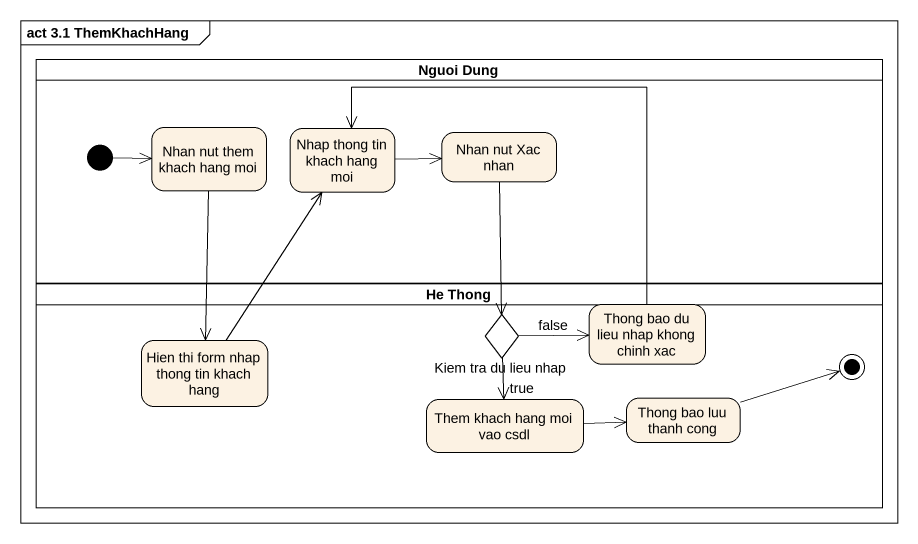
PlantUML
@startuml
mainframe act 3.1 ThemKhachHang
hide empty description
state "Nguoi Dung" as Nguoi_Dung <<partition>> {
  state "Nhan nut them khach hang moi" as Nhan_nut_them_khach_hang_moi
  state "Nhap thong tin khach hang moi" as Nhap_thong_tin_khach_hang
  state "Nhan nut Xac nhan" as Nhan_nut_Xac_nhan
  [*] -right-> Nhan_nut_them_khach_hang_moi
}
state "He Thong" as He_Thong <<partition>> {
  state "Thong bao du lieu nhap khong chinh xac" as Thong_bao_du_lieu_nhap
  state "Hien thi form nhap thong tin khach hang" as Hien_thi_form_nhap_thong
  state "Kiem tra du lieu nhap" as Kiem_tra_du_lieu_nhap <<choice>>
  state "Them khach hang moi vao csdl" as Them_khach_hang_moi_vao_csdl
  state "Thong bao luu thanh cong" as Thong_bao_luu_thanh_cong
  Thong_bao_luu_thanh_cong -right-> [*]
}
Nhan_nut_them_khach_hang_moi --> Hien_thi_form_nhap_thong
Nhap_thong_tin_khach_hang -right-> Nhan_nut_Xac_nhan
Nhan_nut_Xac_nhan --> Kiem_tra_du_lieu_nhap
Thong_bao_du_lieu_nhap -left-> Nhap_thong_tin_khach_hang
Hien_thi_form_nhap_thong -up-> Nhap_thong_tin_khach_hang
Kiem_tra_du_lieu_nhap -right-> Thong_bao_du_lieu_nhap : false
Kiem_tra_du_lieu_nhap --> Them_khach_hang_moi_vao_csdl : true
Them_khach_hang_moi_vao_csdl -right-> Thong_bao_luu_thanh_cong
@enduml
